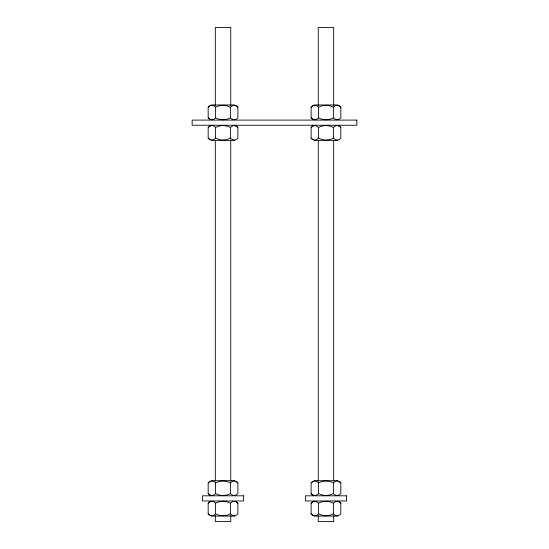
<?xml version="1.0" encoding="UTF-8"?>
<svg xmlns="http://www.w3.org/2000/svg" width="549" height="549" viewBox="0 0 549 549"><rect width="100%" height="100%" fill="white"/><g stroke="black" fill="none" stroke-linecap="round" stroke-linejoin="round"><path stroke-width="0.82" d="M211.132 104.976L234.931 104.976M314.069 104.976L337.868 104.976M211.132 140.359L234.931 140.359M314.069 140.359L337.868 140.359M211.132 480.698L234.931 480.698M314.069 480.698L337.868 480.698M211.132 516.081L234.931 516.081M314.069 516.081L337.868 516.081M338.836 105.71A15.509 7.755 90 0 1 340.826 107.213L340.826 117.857A15.509 7.755 90 0 1 333.401 117.857A15.509 15.509 0 0 1 318.537 117.857A15.509 7.755 90 0 1 311.111 117.857L311.111 107.213A15.509 7.755 90 0 1 313.102 105.71M338.836 125.975A15.509 7.755 90 0 1 340.826 127.478L340.826 138.122A15.509 7.755 90 0 1 333.401 138.122A15.509 15.509 0 0 1 318.537 138.122A15.509 7.755 90 0 1 311.111 138.122L311.111 127.478A15.509 7.755 90 0 1 314.474 125.604M338.836 481.432A15.509 7.755 90 0 1 340.826 482.935L340.826 493.578A15.509 7.755 90 0 1 333.401 493.578A15.509 15.509 0 0 1 318.537 493.578A15.509 7.755 90 0 1 311.111 493.578L311.111 482.935A15.509 7.755 90 0 1 313.102 481.432M338.836 501.697A15.509 7.755 90 0 1 340.826 503.2L340.826 513.843A15.509 7.755 90 0 1 333.401 513.843A15.509 15.509 0 0 1 318.537 513.843A15.509 7.755 90 0 1 311.111 513.843L311.111 503.2A15.509 7.755 90 0 1 313.102 501.697M333.689 105.511L333.689 27.45L318.248 27.45L318.248 105.511M333.689 140.681L333.689 481.233M333.689 515.545L333.689 521.55L318.248 521.55L318.248 515.545M340.826 107.213A15.509 7.755 -90 0 0 333.401 107.213L333.401 117.857M340.826 127.478A15.509 7.755 -90 0 0 333.401 127.478L333.401 138.122M340.826 482.935A15.509 7.755 -90 0 0 333.401 482.935L333.401 493.578M340.826 503.2A15.509 7.755 -90 0 0 333.401 503.2L333.401 513.843M333.401 107.213A15.509 15.509 0 0 0 318.537 107.213L318.537 117.857M333.401 127.478A15.509 15.509 0 0 0 318.537 127.478L318.537 138.122M333.401 482.935A15.509 15.509 0 0 0 318.537 482.935L318.537 493.578M333.401 503.2A15.509 15.509 0 0 0 318.537 503.2L318.537 513.843M318.248 140.681L318.248 481.233M235.898 105.71A15.509 7.755 90 0 1 237.889 107.213L237.889 117.857A15.509 7.755 90 0 1 230.463 117.857A15.509 15.509 0 0 1 215.599 117.857A15.509 7.755 90 0 1 208.174 117.857L208.174 107.213A15.509 7.755 90 0 1 210.164 105.71M234.526 125.604A15.509 7.755 90 0 1 237.889 127.478L237.889 138.122A15.509 7.755 90 0 1 230.463 138.122A15.509 15.509 0 0 1 215.599 138.122A15.509 7.755 90 0 1 208.174 138.122L208.174 127.478A15.509 7.755 90 0 1 210.164 125.975M235.898 481.432A15.509 7.755 90 0 1 237.889 482.935L237.889 493.578A15.509 7.755 90 0 1 230.463 493.578A15.509 15.509 0 0 1 215.599 493.578A15.509 7.755 90 0 1 208.174 493.578L208.174 482.935A15.509 7.755 90 0 1 210.164 481.432M235.898 501.697A15.509 7.755 90 0 1 237.889 503.2L237.889 513.843A15.509 7.755 90 0 1 230.463 513.843A15.509 15.509 0 0 1 215.599 513.843A15.509 7.755 90 0 1 208.174 513.843L208.174 503.2A15.509 7.755 90 0 1 210.164 501.697M230.752 105.511L230.752 27.45L215.311 27.45L215.311 105.511M230.752 140.681L230.752 481.233M230.752 515.545L230.752 521.55L215.311 521.55L215.311 515.545M237.889 107.213A15.509 7.755 -90 0 0 230.463 107.213L230.463 117.857M237.889 127.478A15.509 7.755 -90 0 0 230.463 127.478L230.463 138.122M237.889 482.935A15.509 7.755 -90 0 0 230.463 482.935L230.463 493.578M237.889 503.2A15.509 7.755 -90 0 0 230.463 503.2L230.463 513.843M230.463 107.213A15.509 15.509 0 0 0 215.599 107.213L215.599 117.857M230.463 127.478A15.509 15.509 0 0 0 215.599 127.478L215.599 138.122M230.463 482.935A15.509 15.509 0 0 0 215.599 482.935L215.599 493.578M230.463 503.2A15.509 15.509 0 0 0 215.599 503.2L215.599 513.843M215.311 140.681L215.311 481.233M311.111 127.478A15.509 7.755 -90 0 1 318.537 127.478M313.102 139.624A15.509 7.755 -90 0 1 311.111 138.122M311.111 503.2A15.509 7.755 -90 0 1 318.537 503.2M313.102 515.346A15.509 7.755 -90 0 1 311.111 513.843M311.111 107.213A15.509 7.755 -90 0 1 318.537 107.213M313.102 119.359A15.509 7.755 -90 0 1 311.111 117.857M311.111 482.935A15.509 7.755 -90 0 1 318.537 482.935M313.102 495.081A15.509 7.755 -90 0 1 311.111 493.578M208.174 127.478A15.509 7.755 -90 0 1 215.599 127.478M210.164 139.624A15.509 7.755 -90 0 1 208.174 138.122M208.174 503.2A15.509 7.755 -90 0 1 215.599 503.2M210.164 515.346A15.509 7.755 -90 0 1 208.174 513.843M208.174 107.213A15.509 7.755 -90 0 1 215.599 107.213M210.164 119.359A15.509 7.755 -90 0 1 208.174 117.857M208.174 482.935A15.509 7.755 -90 0 1 215.599 482.935M210.164 495.081A15.509 7.755 -90 0 1 208.174 493.578M356.85 120.094L192.15 120.094L192.15 125.241L356.85 125.241L356.85 120.094M243.619 495.816L202.444 495.816L202.444 500.963L243.619 500.963L243.619 495.816M346.556 495.816L305.381 495.816L305.381 500.963L346.556 500.963L346.556 495.816"/></g></svg>
